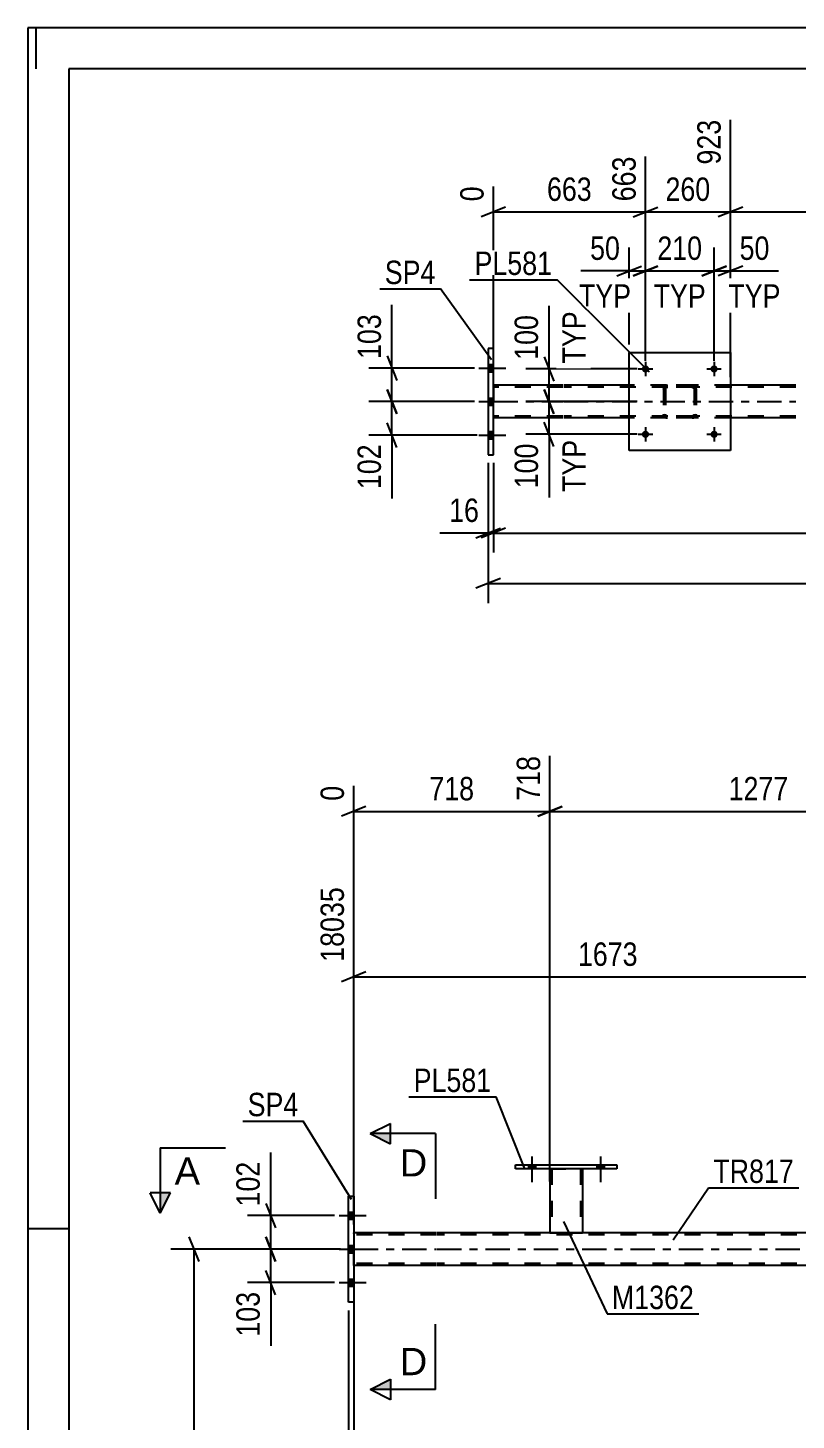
# Model space of a CAD drawing. Header units: millimetres. Extents: x 0 to 841, y 0 to 594.
# Drawn here: x 0 to 94.1, y 423.6 to 594 of the extents above; entities that cross this region are included whole.
import ezdxf

# ---------------------------------------------------------------- set-up
doc = ezdxf.new("R2010")
doc.units = ezdxf.units.MM
doc.linetypes.add('DXK_LINE_DOT2', pattern=[3.9198, 1.9599, -1.9599])
doc.linetypes.add('DXK_LINE_DOT3', pattern=[5.9187, 2.979, -0.9799, 0.9799, -0.9799])
doc.styles.add('Arial', font='arial.ttf', dxfattribs={"height": 0.2})
doc.styles.add('Arial Narrow', font='ARIALN.TTF', dxfattribs={"height": 0.2})

# ---------------------------------------------------------------- blocks, each defined once
blk = doc.blocks.new('Unknown-272366151-1135')
at = {"color": 5, "linetype": 'Continuous'}
for p, q in [((841, 594), (0, 594)), ((0, 594), (0, 0)), ((1, 589), (1, 594)), ((836, 589), (5, 589)), ((5, 589), (5, 5)), ((5, 447), (0, 447))]:
    blk.add_line(p, q, dxfattribs=at)
blk = doc.blocks.new('Part-272366151-5568 - 5500')
at = {"color": 2, "linetype": 'Continuous'}
for p, q in [((65.52, 550.25), (57, 550.25)), ((73.62, 550.25), (65.62, 550.25)), ((94.02, 550.25), (86.02, 550.25)), ((65.52, 546.25), (57, 546.25)), ((73.62, 546.25), (65.62, 546.25)), ((94.02, 546.25), (86.02, 546.25))]:
    blk.add_line(p, q, dxfattribs=at)
at = {"color": 7, "linetype": 'DXK_LINE_DOT2'}
for p, q in [((57, 550.25), (57, 550.25)), ((57, 550.25), (57, 546.25)), ((57, 546.25), (57, 550.25)), ((65.52, 550.01), (57, 550.01)), ((94.02, 550.01), (65.62, 550.01)), ((86.02, 550.25), (73.62, 550.25)), ((65.52, 546.49), (57, 546.49)), ((57, 546.25), (57, 546.25)), ((94.02, 546.49), (65.62, 546.49)), ((86.02, 546.25), (73.62, 546.25))]:
    blk.add_line(p, q, dxfattribs=at)
at = {"color": 7, "linetype": 'DXK_LINE_DOT3'}
for p, q in [((57, 548.25), (65.52, 548.25)), ((65.62, 548.25), (94.02, 548.25))]:
    blk.add_line(p, q, dxfattribs=at)
blk = doc.blocks.new('Part-272366151-5515 - 5500')
at = {"color": 2, "linetype": 'Continuous'}
for p, q in [((57, 554.75), (56.36, 554.75)), ((56.36, 554.75), (56.36, 541.75)), ((57, 541.75), (57, 554.75)), ((56.36, 541.75), (57, 541.75))]:
    blk.add_line(p, q, dxfattribs=at)
at = {"color": 7, "linetype": 'DXK_LINE_DOT2'}
for p, q in [((56.36, 554.75), (56.36, 541.75)), ((57, 541.75), (57, 554.75))]:
    blk.add_line(p, q, dxfattribs=at)
blk = doc.blocks.new('Bolt-272366151-5578 - 5500')
at = {"linetype": 'Continuous'}
for points in [[(57, 551.91), (57, 552.79), (56.36, 552.79), (56.36, 551.91)], [(57, 551.91), (57, 552.79), (56.36, 552.79), (56.36, 551.91)], [(57, 551.91), (57, 552.79), (56.36, 552.79), (56.36, 551.91)], [(57, 547.81), (57, 548.69), (56.36, 548.69), (56.36, 547.81)], [(57, 547.81), (57, 548.69), (56.36, 548.69), (56.36, 547.81)], [(57, 543.71), (57, 544.59), (56.36, 544.59), (56.36, 543.71)], [(57, 543.71), (57, 544.59), (56.36, 544.59), (56.36, 543.71)], [(57, 543.71), (57, 544.59), (56.36, 544.59), (56.36, 543.71)]]:
    blk.add_hatch(color=1, dxfattribs=at).paths.add_polyline_path(points)
at = {"color": 1, "linetype": 'Continuous'}
for p, q in [((55.2, 552.35), (58.52, 552.35)), ((55.2, 552.35), (58.52, 552.35)), ((55.2, 552.35), (58.52, 552.35)), ((56.36, 552.79), (57, 552.79)), ((56.36, 552.79), (57, 552.79)), ((56.36, 552.79), (57, 552.79)), ((56.36, 551.91), (57, 551.91)), ((56.36, 551.91), (57, 551.91)), ((56.36, 551.91), (57, 551.91)), ((55.2, 548.25), (58.52, 548.25)), ((55.2, 548.25), (58.52, 548.25)), ((56.36, 548.69), (57, 548.69)), ((56.36, 548.69), (57, 548.69)), ((56.36, 547.81), (57, 547.81)), ((56.36, 547.81), (57, 547.81)), ((55.2, 544.15), (58.52, 544.15)), ((55.2, 544.15), (58.52, 544.15)), ((55.2, 544.15), (58.52, 544.15)), ((56.36, 544.59), (57, 544.59)), ((56.36, 544.59), (57, 544.59)), ((56.36, 544.59), (57, 544.59)), ((56.36, 543.71), (57, 543.71)), ((56.36, 543.71), (57, 543.71)), ((56.36, 543.71), (57, 543.71))]:
    blk.add_line(p, q, dxfattribs=at)
blk = doc.blocks.new('Part-272366151-7627 - 5500')
at = {"color": 7, "linetype": 'DXK_LINE_DOT2'}
for p, q in [((77.82, 549.77), (77.85, 549.95)), ((77.85, 549.95), (77.82, 549.77)), ((77.82, 549.77), (77.82, 546.73)), ((78.06, 549.77), (78.07, 549.86)), ((78.06, 549.77), (78.06, 546.73)), ((78.07, 549.86), (78.13, 549.94)), ((78.11, 550.21), (78.3, 550.25)), ((78.3, 550.25), (78.11, 550.21)), ((78.13, 549.94), (78.2, 549.99)), ((78.2, 549.99), (78.3, 550.01)), ((81.34, 550.25), (78.3, 550.25)), ((81.34, 550.01), (78.3, 550.01)), ((81.34, 550.25), (81.52, 550.21)), ((81.52, 550.21), (81.34, 550.25)), ((81.34, 550.01), (81.43, 549.99)), ((81.43, 549.99), (81.51, 549.94)), ((81.51, 549.94), (81.56, 549.86)), ((81.56, 549.86), (81.58, 549.77)), ((81.58, 549.77), (81.58, 546.73)), ((81.78, 549.95), (81.82, 549.77)), ((81.82, 549.77), (81.78, 549.95)), ((81.82, 549.77), (81.82, 546.73)), ((77.85, 546.54), (77.82, 546.73)), ((77.82, 546.73), (77.85, 546.54)), ((78.07, 546.64), (78.06, 546.73)), ((78.13, 546.56), (78.07, 546.64)), ((78.3, 546.25), (78.11, 546.28)), ((78.11, 546.28), (78.3, 546.25)), ((78.2, 546.51), (78.13, 546.56)), ((78.3, 546.49), (78.2, 546.51)), ((81.34, 546.49), (78.3, 546.49)), ((81.34, 546.25), (78.3, 546.25)), ((81.43, 546.51), (81.34, 546.49)), ((81.52, 546.28), (81.34, 546.25)), ((81.34, 546.25), (81.52, 546.28)), ((81.51, 546.56), (81.43, 546.51)), ((81.56, 546.64), (81.51, 546.56)), ((81.58, 546.73), (81.56, 546.64)), ((81.82, 546.73), (81.78, 546.54)), ((81.78, 546.54), (81.82, 546.73))]:
    blk.add_line(p, q, dxfattribs=at)
at = {"color": 7, "linetype": 'DXK_LINE_DOT3'}
blk.add_line((79.82, 548.25), (79.82, 548.25), dxfattribs=at)
at = {"color": 7, "linetype": 'DXK_LINE_DOT2'}
for centre, start, end in [((78.3, 549.77), 112.5, 157.5), ((78.3, 549.77), 112.5, 157.5), ((81.34, 549.77), 22.5, 67.5), ((81.34, 549.77), 22.5, 67.5), ((78.3, 546.73), 202.5, 247.5), ((78.3, 546.73), 202.5, 247.5), ((81.34, 546.73), 292.5, 337.5), ((81.34, 546.73), 292.5, 337.5)]:
    blk.add_arc(centre, 0.48, start, end, dxfattribs=at)
blk = doc.blocks.new('Part-272366151-7628 - 5500')
at = {"color": 2, "linetype": 'Continuous'}
for p, q in [((73.62, 542.25), (73.62, 554.25)), ((73.62, 554.25), (86.02, 554.25)), ((86.02, 554.25), (86.02, 542.25)), ((86.02, 542.25), (73.62, 542.25))]:
    blk.add_line(p, q, dxfattribs=at)
blk = doc.blocks.new('Bolt-272366151-7657 - 5500')
at = {"linetype": 'Continuous'}
for points in [[(76.06, 544.25, -1), (75.18, 544.25, -1)], [(84.46, 544.25, -1), (83.58, 544.25, -1)]]:
    blk.add_hatch(color=1, dxfattribs=at).paths.add_polyline_path(points)
at = {"color": 1, "linetype": 'Continuous'}
for p, q in [((74.74, 544.25), (76.5, 544.25)), ((75.62, 545.13), (75.62, 543.37)), ((83.14, 544.25), (84.9, 544.25)), ((84.02, 545.13), (84.02, 543.37))]:
    blk.add_line(p, q, dxfattribs=at)
blk = doc.blocks.new('Bolt-272366151-7658 - 5500')
at = {"linetype": 'Continuous'}
for points in [[(76.06, 552.25, -1), (75.18, 552.25, -1)], [(84.46, 552.25, -1), (83.58, 552.25, -1)]]:
    blk.add_hatch(color=1, dxfattribs=at).paths.add_polyline_path(points)
at = {"color": 1, "linetype": 'Continuous'}
for p, q in [((74.74, 552.25), (76.5, 552.25)), ((75.62, 553.13), (75.62, 551.37)), ((83.14, 552.25), (84.9, 552.25)), ((84.02, 553.13), (84.02, 551.37))]:
    blk.add_line(p, q, dxfattribs=at)
blk = doc.blocks.new('Part-272366151-4105 - 4038')
at = {"color": 2, "linetype": 'Continuous'}
for p, q in [((39.26, 451.02), (39.9, 451.02)), ((39.26, 438.02), (39.26, 451.02)), ((39.9, 451.02), (39.9, 438.02)), ((39.9, 438.02), (39.26, 438.02))]:
    blk.add_line(p, q, dxfattribs=at)
blk = doc.blocks.new('Bolt-272366151-4201 - 4038')
at = {"linetype": 'Continuous'}
for points in [[(39.9, 448.18), (39.9, 449.06), (39.26, 449.06), (39.26, 448.18)], [(39.9, 448.18), (39.9, 449.06), (39.26, 449.06), (39.26, 448.18)], [(39.9, 448.18), (39.9, 449.06), (39.26, 449.06), (39.26, 448.18)], [(39.9, 444.08), (39.9, 444.96), (39.26, 444.96), (39.26, 444.08)], [(39.9, 444.08), (39.9, 444.96), (39.26, 444.96), (39.26, 444.08)], [(39.9, 439.98), (39.9, 440.86), (39.26, 440.86), (39.26, 439.98)], [(39.9, 439.98), (39.9, 440.86), (39.26, 440.86), (39.26, 439.98)], [(39.9, 439.98), (39.9, 440.86), (39.26, 440.86), (39.26, 439.98)]]:
    blk.add_hatch(color=1, dxfattribs=at).paths.add_polyline_path(points)
at = {"color": 1, "linetype": 'Continuous'}
for p, q in [((38.1, 448.62), (41.42, 448.62)), ((38.1, 448.62), (41.42, 448.62)), ((38.1, 448.62), (41.42, 448.62)), ((39.26, 449.06), (39.9, 449.06)), ((39.26, 449.06), (39.9, 449.06)), ((39.26, 449.06), (39.9, 449.06)), ((39.26, 448.18), (39.9, 448.18)), ((39.26, 448.18), (39.9, 448.18)), ((39.26, 448.18), (39.9, 448.18)), ((39.26, 444.96), (39.9, 444.96)), ((39.26, 444.96), (39.9, 444.96)), ((38.1, 444.52), (41.42, 444.52)), ((38.1, 444.52), (41.42, 444.52)), ((39.26, 444.08), (39.9, 444.08)), ((39.26, 444.08), (39.9, 444.08)), ((38.1, 440.42), (41.42, 440.42)), ((38.1, 440.42), (41.42, 440.42)), ((38.1, 440.42), (41.42, 440.42)), ((39.26, 440.86), (39.9, 440.86)), ((39.26, 440.86), (39.9, 440.86)), ((39.26, 440.86), (39.9, 440.86)), ((39.26, 439.98), (39.9, 439.98)), ((39.26, 439.98), (39.9, 439.98)), ((39.26, 439.98), (39.9, 439.98))]:
    blk.add_line(p, q, dxfattribs=at)
blk = doc.blocks.new('Part-272366151-4265 - 4038')
at = {"color": 2, "linetype": 'Continuous'}
for p, q in [((50.02, 446.52), (39.9, 446.52)), ((756.58, 446.52), (50.12, 446.52)), ((50.02, 442.52), (39.9, 442.52)), ((102.12, 442.52), (50.12, 442.52))]:
    blk.add_line(p, q, dxfattribs=at)
at = {"color": 7, "linetype": 'DXK_LINE_DOT2'}
for p, q in [((39.9, 442.52), (39.9, 446.52)), ((50.02, 446.28), (39.9, 446.28)), ((756.58, 446.28), (50.12, 446.28)), ((50.02, 442.76), (39.9, 442.76)), ((756.58, 442.76), (50.12, 442.76))]:
    blk.add_line(p, q, dxfattribs=at)
at = {"color": 7, "linetype": 'DXK_LINE_DOT3'}
for p, q in [((39.9, 444.52), (50.02, 444.52)), ((50.12, 444.52), (756.58, 444.52))]:
    blk.add_line(p, q, dxfattribs=at)
blk = doc.blocks.new('Bolt-272366151-6706 - 4038')
at = {"linetype": 'Continuous'}
for points in [[(61.28, 454.36), (62.16, 454.36), (62.16, 454.84), (61.28, 454.84)], [(69.68, 454.36), (70.56, 454.36), (70.56, 454.84), (69.68, 454.84)]]:
    blk.add_hatch(color=1, dxfattribs=at).paths.add_polyline_path(points)
at = {"color": 1, "linetype": 'Continuous'}
for p, q in [((61.72, 455.84), (61.72, 452.72)), ((70.12, 455.84), (70.12, 452.72)), ((61.28, 454.84), (61.28, 454.36)), ((62.16, 454.84), (62.16, 454.36)), ((69.68, 454.84), (69.68, 454.36)), ((70.56, 454.84), (70.56, 454.36))]:
    blk.add_line(p, q, dxfattribs=at)
blk = doc.blocks.new('Part-272366151-6675 - 4038')
at = {"color": 2, "linetype": 'Continuous'}
for p, q in [((63.92, 454.36), (63.92, 446.52)), ((67.92, 454.36), (67.92, 446.52)), ((63.92, 446.52), (67.92, 446.52))]:
    blk.add_line(p, q, dxfattribs=at)
at = {"color": 7, "linetype": 'DXK_LINE_DOT2'}
for p, q in [((63.92, 454.36), (67.92, 454.36)), ((63.92, 454.36), (63.92, 454.36)), ((63.92, 454.36), (63.92, 454.36)), ((64.16, 454.36), (64.16, 446.52)), ((67.68, 454.36), (67.68, 446.52)), ((67.92, 454.36), (67.92, 454.36)), ((67.92, 454.36), (67.92, 454.36)), ((67.66, 446.52), (67.62, 446.52)), ((67.62, 446.52), (67.66, 446.52)), ((67.68, 446.52), (67.66, 446.52)), ((67.66, 446.52), (67.68, 446.52))]:
    blk.add_line(p, q, dxfattribs=at)
blk = doc.blocks.new('Part-272366151-6676 - 4038')
at = {"color": 2, "linetype": 'Continuous'}
for p, q in [((59.72, 454.36), (59.72, 454.84)), ((59.72, 454.84), (72.12, 454.84)), ((72.12, 454.36), (59.72, 454.36)), ((72.12, 454.84), (72.12, 454.36))]:
    blk.add_line(p, q, dxfattribs=at)
blk = doc.blocks.new('Bolt-272366151-6705 - 4038')
at = {"linetype": 'Continuous'}
for points in [[(61.28, 454.36), (62.16, 454.36), (62.16, 454.84), (61.28, 454.84)], [(69.68, 454.36), (70.56, 454.36), (70.56, 454.84), (69.68, 454.84)]]:
    blk.add_hatch(color=1, dxfattribs=at).paths.add_polyline_path(points)
at = {"color": 1, "linetype": 'Continuous'}
for p, q in [((61.72, 455.84), (61.72, 452.72)), ((70.12, 455.84), (70.12, 452.72)), ((61.28, 454.84), (61.28, 454.36)), ((62.16, 454.84), (62.16, 454.36)), ((69.68, 454.84), (69.68, 454.36)), ((70.56, 454.84), (70.56, 454.36))]:
    blk.add_line(p, q, dxfattribs=at)
blk = doc.blocks.new('StraightDimension-272366151-19110 - 5500')
at = {"color": 7, "linetype": 'Continuous'}
for p, q in [((86.02, 551.25), (86.02, 582.75)), ((75.62, 553.25), (75.62, 578.25)), ((74.12, 570.87), (77.12, 572.07)), ((75.62, 571.47), (86.02, 571.47)), ((87.52, 572.07), (84.52, 570.87))]:
    blk.add_line(p, q, dxfattribs=at)
at = {"color": 0}
blk.add_wipeout([(84.16, 572.22), (84.16, 576.42), (77.47, 576.42), (77.47, 572.22)], dxfattribs=at)
at = {"color": 3, "style": 'Arial Narrow'}
blk.add_text('260', height=2.863, dxfattribs=at).set_placement((78.07, 572.82))
at = {"color": 0, "linetype": 'Continuous'}
blk.add_wipeout([(85.42, 583.35), (81.22, 583.35), (81.22, 576.67), (85.42, 576.67)], dxfattribs=at)
at = {"color": 3, "linetype": 'Continuous', "style": 'Arial Narrow'}
blk.add_text('923', height=2.863, rotation=90.0002, dxfattribs=at).set_placement((84.82, 577.27))
blk = doc.blocks.new('StraightDimension-272366151-19830 - 5500')
at = {"color": 7, "linetype": 'Continuous'}
for p, q in [((43.98, 553.85), (45.18, 550.85)), ((54.67, 552.35), (41.73, 552.35)), ((44.58, 548.25), (44.58, 552.35)), ((45.18, 546.75), (43.98, 549.75)), ((54.67, 548.25), (41.73, 548.25))]:
    blk.add_line(p, q, dxfattribs=at)
at = {"color": 0}
blk.add_wipeout([(43.83, 559.56), (39.63, 559.56), (39.63, 552.87), (43.83, 552.87)], dxfattribs=at)
at = {"color": 7, "linetype": 'Continuous'}
blk.add_line((44.58, 552.35), (44.58, 560.08), dxfattribs=at)
blk.add_line((44.58, 552.35), (44.58, 560.08), dxfattribs=at)
at = {"color": 3, "style": 'Arial Narrow'}
blk.add_text('103', height=2.863, rotation=90.0002, dxfattribs=at).set_placement((43.23, 553.47))
blk = doc.blocks.new('StraightDimension-272366151-19750 - 5500')
at = {"color": 7, "linetype": 'Continuous'}
for p, q in [((73.62, 555.25), (73.62, 567.1)), ((75.62, 553.25), (75.62, 567.1)), ((72.12, 563.65), (75.12, 564.85)), ((73.62, 564.25), (75.62, 564.25)), ((77.12, 564.85), (74.12, 563.65))]:
    blk.add_line(p, q, dxfattribs=at)
at = {"color": 0}
blk.add_wipeout([(73.09, 565), (73.09, 569.2), (68.24, 569.2), (68.24, 565)], dxfattribs=at)
at = {"color": 0, "linetype": 'Continuous'}
blk.add_wipeout([(74.46, 559.15), (74.46, 563.35), (66.87, 563.35), (66.87, 559.15)], dxfattribs=at)
at = {"color": 7, "linetype": 'Continuous'}
blk.add_line((73.62, 564.25), (67.71, 564.25), dxfattribs=at)
blk.add_line((73.62, 564.25), (67.71, 564.25), dxfattribs=at)
at = {"color": 3, "style": 'Arial Narrow'}
blk.add_text('50', height=2.863, dxfattribs=at).set_placement((68.84, 565.6))
at = {"color": 3, "linetype": 'Continuous', "style": 'Arial Narrow'}
blk.add_text('TYP', height=2.863, dxfattribs=at).set_placement((67.47, 559.75))
blk = doc.blocks.new('StraightDimension-272366151-5651 - 5500')
at = {"color": 7, "linetype": 'Continuous'}
for p, q in [((57, 540.75), (57, 529.77)), ((58.5, 532.77), (55.5, 531.57)), ((57, 532.17), (756.58, 532.17))]:
    blk.add_line(p, q, dxfattribs=at)
blk = doc.blocks.new('StraightDimension-272366151-5671 - 5500')
at = {"color": 7, "linetype": 'Continuous'}
for p, q in [((56.36, 540.75), (56.36, 529.77)), ((57, 540.75), (57, 529.77)), ((54.86, 531.57), (57.86, 532.77)), ((58.5, 532.77), (55.5, 531.57)), ((56.36, 532.17), (57, 532.17))]:
    blk.add_line(p, q, dxfattribs=at)
at = {"color": 0}
blk.add_wipeout([(55.83, 532.92), (55.83, 537.12), (50.98, 537.12), (50.98, 532.92)], dxfattribs=at)
at = {"color": 7, "linetype": 'Continuous'}
blk.add_line((56.36, 532.17), (50.45, 532.17), dxfattribs=at)
blk.add_line((56.36, 532.17), (50.45, 532.17), dxfattribs=at)
at = {"color": 3, "style": 'Arial Narrow'}
blk.add_text('16', height=2.863, dxfattribs=at).set_placement((51.58, 533.52))
blk = doc.blocks.new('StraightDimension-272366151-10152 - 5500')
at = {"color": 7, "linetype": 'Continuous'}
for p, q in [((56.36, 540.75), (56.36, 523.6)), ((57.86, 526.6), (54.86, 525.4)), ((56.36, 526), (757.22, 526))]:
    blk.add_line(p, q, dxfattribs=at)
blk = doc.blocks.new('StraightDimension-272366151-19109 - 5500')
at = {"color": 7, "linetype": 'Continuous'}
for p, q in [((86.02, 551.25), (86.02, 582.75)), ((112.8, 553.25), (112.8, 580.08)), ((87.52, 572.07), (84.52, 570.87)), ((86.02, 571.47), (112.8, 571.47)), ((111.3, 570.87), (114.3, 572.07))]:
    blk.add_line(p, q, dxfattribs=at)
at = {"color": 0, "linetype": 'Continuous'}
blk.add_wipeout([(112.2, 580.68), (108, 580.68), (108, 572.17), (112.2, 572.17)], dxfattribs=at)
at = {"color": 0}
blk.add_wipeout([(103.66, 572.22), (103.66, 576.42), (95.15, 576.42), (95.15, 572.22)], dxfattribs=at)
at = {"color": 3, "linetype": 'Continuous', "style": 'Arial Narrow'}
blk.add_text('1940', height=2.863, rotation=90.0002, dxfattribs=at).set_placement((111.6, 572.77))
at = {"color": 3, "style": 'Arial Narrow'}
blk.add_text('1017', height=2.863, dxfattribs=at).set_placement((95.75, 572.82))
blk = doc.blocks.new('StraightDimension-272366151-19111 - 5500')
at = {"color": 7, "linetype": 'Continuous'}
for p, q in [((75.62, 553.25), (75.62, 578.25)), ((57, 551.25), (57, 574.6)), ((58.5, 572.07), (55.5, 570.87)), ((57, 571.47), (75.62, 571.47)), ((74.12, 570.87), (77.12, 572.07))]:
    blk.add_line(p, q, dxfattribs=at)
at = {"color": 0, "linetype": 'Continuous'}
for points in [[(75.02, 578.85), (70.82, 578.85), (70.82, 572.17), (75.02, 572.17)], [(56.4, 575.2), (52.2, 575.2), (52.2, 572.17), (56.4, 572.17)]]:
    blk.add_wipeout(points, dxfattribs=at)
at = {"color": 0}
blk.add_wipeout([(69.65, 572.22), (69.65, 576.42), (62.96, 576.42), (62.96, 572.22)], dxfattribs=at)
at = {"color": 3, "linetype": 'Continuous', "style": 'Arial Narrow'}
for s, height, p in [('663', 2.863, (74.42, 572.77)), ('0', 2.86, (55.8, 572.77))]:
    blk.add_text(s, height=height, rotation=90.0002, dxfattribs=at).set_placement(p)
at = {"color": 3, "style": 'Arial Narrow'}
blk.add_text('663', height=2.863, dxfattribs=at).set_placement((63.56, 572.82))
blk = doc.blocks.new('StraightDimension-272366151-19748 - 5500')
at = {"color": 7, "linetype": 'Continuous'}
for p, q in [((84.02, 553.25), (84.02, 567.1)), ((86.02, 555.25), (86.02, 567.1)), ((82.52, 563.65), (85.52, 564.85)), ((84.02, 564.25), (86.02, 564.25)), ((87.52, 564.85), (84.52, 563.65))]:
    blk.add_line(p, q, dxfattribs=at)
at = {"color": 0}
blk.add_wipeout([(91.4, 565), (91.4, 569.2), (86.54, 569.2), (86.54, 565)], dxfattribs=at)
at = {"color": 0, "linetype": 'Continuous'}
blk.add_wipeout([(92.76, 559.15), (92.76, 563.35), (85.17, 563.35), (85.17, 559.15)], dxfattribs=at)
at = {"color": 7, "linetype": 'Continuous'}
blk.add_line((86.02, 564.25), (91.92, 564.25), dxfattribs=at)
blk.add_line((86.02, 564.25), (91.92, 564.25), dxfattribs=at)
at = {"color": 3, "style": 'Arial Narrow'}
blk.add_text('50', height=2.863, dxfattribs=at).set_placement((87.14, 565.6))
at = {"color": 3, "linetype": 'Continuous', "style": 'Arial Narrow'}
blk.add_text('TYP', height=2.863, dxfattribs=at).set_placement((85.77, 559.75))
blk = doc.blocks.new('StraightDimension-272366151-19749 - 5500')
at = {"color": 7, "linetype": 'Continuous'}
for p, q in [((75.62, 553.25), (75.62, 567.1)), ((84.02, 553.25), (84.02, 567.1)), ((74.12, 563.65), (77.12, 564.85)), ((75.62, 564.25), (84.02, 564.25)), ((85.52, 564.85), (82.52, 563.65))]:
    blk.add_line(p, q, dxfattribs=at)
at = {"color": 0}
blk.add_wipeout([(83.16, 565), (83.16, 569.2), (76.47, 569.2), (76.47, 565)], dxfattribs=at)
at = {"color": 0, "linetype": 'Continuous'}
blk.add_wipeout([(83.61, 559.15), (83.61, 563.35), (76.02, 563.35), (76.02, 559.15)], dxfattribs=at)
at = {"color": 3, "style": 'Arial Narrow'}
blk.add_text('210', height=2.863, dxfattribs=at).set_placement((77.07, 565.6))
at = {"color": 3, "linetype": 'Continuous', "style": 'Arial Narrow'}
blk.add_text('TYP', height=2.863, dxfattribs=at).set_placement((76.62, 559.75))
blk = doc.blocks.new('StraightDimension-272366151-19791 - 5500')
at = {"color": 7, "linetype": 'Continuous'}
for p, q in [((74.62, 552.25), (60.96, 552.25)), ((63.21, 553.75), (64.41, 550.75)), ((63.81, 548.25), (63.81, 552.25)), ((64.41, 546.75), (63.21, 549.75)), ((74.62, 548.25), (60.96, 548.25))]:
    blk.add_line(p, q, dxfattribs=at)
at = {"color": 0}
blk.add_wipeout([(63.06, 559.46), (58.86, 559.46), (58.86, 552.77), (63.06, 552.77)], dxfattribs=at)
at = {"color": 0, "linetype": 'Continuous'}
blk.add_wipeout([(68.91, 559.91), (64.71, 559.91), (64.71, 552.32), (68.91, 552.32)], dxfattribs=at)
at = {"color": 7, "linetype": 'Continuous'}
blk.add_line((63.81, 552.25), (63.81, 559.98), dxfattribs=at)
blk.add_line((63.81, 552.25), (63.81, 559.98), dxfattribs=at)
at = {"color": 3, "linetype": 'Continuous', "style": 'Arial Narrow'}
blk.add_text('TYP', height=2.863, rotation=90.0002, dxfattribs=at).set_placement((68.31, 552.92))
at = {"color": 3, "style": 'Arial Narrow'}
blk.add_text('100', height=2.863, rotation=90.0002, dxfattribs=at).set_placement((62.46, 553.37))
blk = doc.blocks.new('StraightDimension-272366151-19792 - 5500')
at = {"color": 7, "linetype": 'Continuous'}
for p, q in [((63.21, 549.75), (64.41, 546.75)), ((74.62, 548.25), (60.96, 548.25)), ((63.81, 544.25), (63.81, 548.25)), ((64.41, 542.75), (63.21, 545.75)), ((74.62, 544.25), (60.96, 544.25))]:
    blk.add_line(p, q, dxfattribs=at)
at = {"color": 0}
blk.add_wipeout([(63.06, 543.72), (58.86, 543.72), (58.86, 537.04), (63.06, 537.04)], dxfattribs=at)
at = {"color": 0, "linetype": 'Continuous'}
blk.add_wipeout([(68.91, 544.18), (64.71, 544.18), (64.71, 536.59), (68.91, 536.59)], dxfattribs=at)
at = {"color": 7, "linetype": 'Continuous'}
blk.add_line((63.81, 544.25), (63.81, 536.51), dxfattribs=at)
blk.add_line((63.81, 544.25), (63.81, 536.51), dxfattribs=at)
at = {"color": 3, "style": 'Arial Narrow'}
blk.add_text('100', height=2.863, rotation=90.0002, dxfattribs=at).set_placement((62.46, 537.64))
at = {"color": 3, "linetype": 'Continuous', "style": 'Arial Narrow'}
blk.add_text('TYP', height=2.863, rotation=90.0002, dxfattribs=at).set_placement((68.31, 537.19))
blk = doc.blocks.new('StraightDimension-272366151-19831 - 5500')
at = {"color": 7, "linetype": 'Continuous'}
for p, q in [((43.98, 549.75), (45.18, 546.75)), ((54.67, 548.25), (41.73, 548.25)), ((44.58, 544.15), (44.58, 548.25)), ((45.18, 542.65), (43.98, 545.65)), ((55, 544.15), (41.73, 544.15))]:
    blk.add_line(p, q, dxfattribs=at)
at = {"color": 0}
blk.add_wipeout([(43.83, 543.62), (39.63, 543.62), (39.63, 536.94), (43.83, 536.94)], dxfattribs=at)
at = {"color": 7, "linetype": 'Continuous'}
blk.add_line((44.58, 544.15), (44.58, 536.41), dxfattribs=at)
blk.add_line((44.58, 544.15), (44.58, 536.41), dxfattribs=at)
at = {"color": 3, "style": 'Arial Narrow'}
blk.add_text('102', height=2.863, rotation=90.0002, dxfattribs=at).set_placement((43.23, 537.54))
blk = doc.blocks.new('StraightDimension-272366151-4307 - 4038')
at = {"color": 7, "linetype": 'Continuous'}
for p, q in [((39.9, 447.52), (39.9, 489.38)), ((102.12, 443.52), (102.12, 489.38)), ((41.4, 478.44), (38.4, 477.24)), ((39.9, 477.84), (102.12, 477.84)), ((100.62, 477.24), (103.62, 478.44))]:
    blk.add_line(p, q, dxfattribs=at)
at = {"color": 0, "linetype": 'Continuous'}
for points in [[(39.3, 489.43), (35.1, 489.43), (35.1, 479.09), (39.3, 479.09)], [(101.52, 489.43), (97.32, 489.43), (97.32, 479.09), (101.52, 479.09)]]:
    blk.add_wipeout(points, dxfattribs=at)
at = {"color": 0}
blk.add_wipeout([(75.26, 478.59), (75.26, 482.79), (66.75, 482.79), (66.75, 478.59)], dxfattribs=at)
at = {"color": 3, "linetype": 'Continuous', "style": 'Arial Narrow'}
for s, p in [('18035', (38.7, 479.69)), ('16362', (100.92, 479.69))]:
    blk.add_text(s, height=2.863, rotation=90.0002, dxfattribs=at).set_placement(p)
at = {"color": 3, "style": 'Arial Narrow'}
blk.add_text('1673', height=2.863, dxfattribs=at).set_placement((67.35, 479.19))
blk = doc.blocks.new('StraightDimension-272366151-5134 - 4038')
at = {"color": 7, "linetype": 'Continuous'}
for p, q in [((99.46, 441.02), (98.26, 444.02)), ((100.19, 442.52), (96.01, 442.52)), ((98.86, 321.3), (98.86, 442.52)), ((98.26, 322.8), (99.46, 319.8)), ((131.96, 321.3), (96.01, 321.3))]:
    blk.add_line(p, q, dxfattribs=at)
at = {"color": 0}
blk.add_wipeout([(98.11, 386.16), (93.91, 386.16), (93.91, 377.65), (98.11, 377.65)], dxfattribs=at)
at = {"color": 3, "style": 'Arial Narrow'}
blk.add_text('3031', height=2.863, rotation=90.0002, dxfattribs=at).set_placement((97.51, 378.25))
blk = doc.blocks.new('StraightDimension-272366151-20287 - 4038')
at = {"color": 7, "linetype": 'Continuous'}
for p, q in [((29.14, 446.02), (30.34, 443.02)), ((37.56, 444.52), (26.89, 444.52)), ((29.74, 440.42), (29.74, 444.52)), ((30.34, 438.92), (29.14, 441.92)), ((37.56, 440.42), (26.89, 440.42))]:
    blk.add_line(p, q, dxfattribs=at)
at = {"color": 0}
blk.add_wipeout([(28.99, 439.89), (24.79, 439.89), (24.79, 433.21), (28.99, 433.21)], dxfattribs=at)
at = {"color": 7, "linetype": 'Continuous'}
blk.add_line((29.74, 440.42), (29.74, 432.68), dxfattribs=at)
blk.add_line((29.74, 440.42), (29.74, 432.68), dxfattribs=at)
at = {"color": 3, "style": 'Arial Narrow'}
blk.add_text('103', height=2.863, rotation=90.0002, dxfattribs=at).set_placement((28.39, 433.81))
blk = doc.blocks.new('StraightDimension-272366151-21906 - 4038')
at = {"color": 7, "linetype": 'Continuous'}
for p, q in [((115, 453.32), (115, 506.71)), ((63.92, 452.78), (63.92, 504.88)), ((65.42, 498.7), (62.42, 497.5)), ((63.92, 498.1), (115, 498.1)), ((113.5, 497.5), (116.5, 498.7))]:
    blk.add_line(p, q, dxfattribs=at)
at = {"color": 0, "linetype": 'Continuous'}
blk.add_wipeout([(114.4, 507.31), (110.2, 507.31), (110.2, 498.8), (114.4, 498.8)], dxfattribs=at)
at = {"color": 0}
blk.add_wipeout([(93.71, 498.85), (93.71, 503.05), (85.2, 503.05), (85.2, 498.85)], dxfattribs=at)
at = {"color": 3, "linetype": 'Continuous', "style": 'Arial Narrow'}
blk.add_text('1995', height=2.863, rotation=90.0002, dxfattribs=at).set_placement((113.8, 499.4))
at = {"color": 3, "style": 'Arial Narrow'}
blk.add_text('1277', height=2.863, dxfattribs=at).set_placement((85.8, 499.45))
blk = doc.blocks.new('StraightDimension-272366151-21907 - 4038')
at = {"color": 7, "linetype": 'Continuous'}
for p, q in [((63.92, 452.78), (63.92, 504.88)), ((39.9, 447.52), (39.9, 501.23)), ((41.4, 498.7), (38.4, 497.5)), ((39.9, 498.1), (63.92, 498.1)), ((62.42, 497.5), (65.42, 498.7))]:
    blk.add_line(p, q, dxfattribs=at)
at = {"color": 0, "linetype": 'Continuous'}
for points in [[(63.32, 505.48), (59.12, 505.48), (59.12, 498.8), (63.32, 498.8)], [(39.3, 501.83), (35.1, 501.83), (35.1, 498.8), (39.3, 498.8)]]:
    blk.add_wipeout(points, dxfattribs=at)
at = {"color": 0}
blk.add_wipeout([(55.25, 498.85), (55.25, 503.05), (48.56, 503.05), (48.56, 498.85)], dxfattribs=at)
at = {"color": 3, "linetype": 'Continuous', "style": 'Arial Narrow'}
for s, height, p in [('718', 2.863, (62.72, 499.4)), ('0', 2.86, (38.7, 499.4))]:
    blk.add_text(s, height=height, rotation=90.0002, dxfattribs=at).set_placement(p)
at = {"color": 3, "style": 'Arial Narrow'}
blk.add_text('718', height=2.863, dxfattribs=at).set_placement((49.16, 499.45))
blk = doc.blocks.new('StraightDimension-272366151-20645 - 4038')
at = {"color": 7, "linetype": 'Continuous'}
blk.add_line((39.26, 437.02), (39.26, 272.46), dxfattribs=at)
blk = doc.blocks.new('StraightDimension-272366151-5375 - 4038')
at = {"color": 7, "linetype": 'Continuous'}
for p, q in [((20.96, 443.02), (19.76, 446.02)), ((38.26, 444.52), (17.51, 444.52)), ((20.36, 318.66), (20.36, 444.52)), ((19.76, 320.16), (20.96, 317.16)), ((91.03, 318.66), (17.51, 318.66))]:
    blk.add_line(p, q, dxfattribs=at)
at = {"color": 0}
blk.add_wipeout([(19.61, 385.84), (15.41, 385.84), (15.41, 377.33), (19.61, 377.33)], dxfattribs=at)
at = {"color": 3, "style": 'Arial Narrow'}
blk.add_text('3147', height=2.863, rotation=90.0002, dxfattribs=at).set_placement((19.01, 377.93))
blk = doc.blocks.new('StraightDimension-272366151-5116 - 4038')
at = {"color": 7, "linetype": 'Continuous'}
for p, q in [((39.9, 441.52), (39.9, 386.33)), ((92.44, 322.3), (92.44, 391.58)), ((41.4, 389.33), (38.4, 388.13)), ((39.9, 388.73), (92.44, 388.73)), ((90.94, 388.13), (93.94, 389.33))]:
    blk.add_line(p, q, dxfattribs=at)
at = {"color": 0}
blk.add_wipeout([(70.43, 389.48), (70.43, 393.68), (61.91, 393.68), (61.91, 389.48)], dxfattribs=at)
at = {"color": 3, "style": 'Arial Narrow'}
blk.add_text('1431', height=2.863, dxfattribs=at).set_placement((62.51, 390.08))
blk = doc.blocks.new('StraightDimension-272366151-20286 - 4038')
at = {"color": 7, "linetype": 'Continuous'}
for p, q in [((29.14, 450.12), (30.34, 447.12)), ((37.56, 448.62), (26.89, 448.62)), ((29.74, 444.52), (29.74, 448.62)), ((30.34, 443.02), (29.14, 446.02)), ((37.56, 444.52), (26.89, 444.52))]:
    blk.add_line(p, q, dxfattribs=at)
at = {"color": 0}
blk.add_wipeout([(28.99, 455.83), (24.79, 455.83), (24.79, 449.14), (28.99, 449.14)], dxfattribs=at)
at = {"color": 7, "linetype": 'Continuous'}
blk.add_line((29.74, 448.62), (29.74, 456.35), dxfattribs=at)
blk.add_line((29.74, 448.62), (29.74, 456.35), dxfattribs=at)
at = {"color": 3, "style": 'Arial Narrow'}
blk.add_text('102', height=2.863, rotation=90.0002, dxfattribs=at).set_placement((28.39, 449.74))
blk = doc.blocks.new('Mark-272366151-5511 - 5500')
at = {"color": 0}
blk.add_wipeout([(49.91, 562.64), (49.91, 565.64), (43.7, 565.64), (43.7, 562.64)], dxfattribs=at)
blk.add_wipeout([(49.91, 562.64), (49.91, 565.64), (43.7, 565.64), (43.7, 562.64)], dxfattribs=at)
at = {"color": 30, "linetype": 'Continuous'}
for p in [(43.1, 562.04), (56.75, 553.36)]:
    blk.add_line(p, (50.51, 562.04), dxfattribs=at)
at = {"color": 3, "style": 'Arial Narrow'}
blk.add_text('SP4', height=2.863, dxfattribs=at).set_placement((43.7, 562.64))
blk = doc.blocks.new('Mark-272366151-19861 - 5500')
at = {"color": 0}
blk.add_wipeout([(64.19, 563.75), (64.19, 566.75), (54.69, 566.75), (54.69, 563.75)], dxfattribs=at)
blk.add_wipeout([(64.19, 563.75), (64.19, 566.75), (54.69, 566.75), (54.69, 563.75)], dxfattribs=at)
at = {"color": 30, "linetype": 'Continuous'}
for p in [(54.09, 563.15), (76.11, 551.84)]:
    blk.add_line(p, (64.79, 563.15), dxfattribs=at)
at = {"color": 3, "style": 'Arial Narrow'}
blk.add_text('PL581', height=2.863, dxfattribs=at).set_placement((54.69, 563.75))
blk = doc.blocks.new('Mark-272366151-4101 - 4038')
at = {"color": 0}
blk.add_wipeout([(33.12, 460.79), (33.12, 463.79), (26.91, 463.79), (26.91, 460.79)], dxfattribs=at)
blk.add_wipeout([(33.12, 460.79), (33.12, 463.79), (26.91, 463.79), (26.91, 460.79)], dxfattribs=at)
at = {"color": 30, "linetype": 'Continuous'}
for p in [(26.31, 460.19), (39.62, 450.58)]:
    blk.add_line(p, (33.72, 460.19), dxfattribs=at)
at = {"color": 3, "style": 'Arial Narrow'}
blk.add_text('SP4', height=2.863, dxfattribs=at).set_placement((26.91, 460.79))
blk = doc.blocks.new('Mark-272366151-4261 - 4038')
at = {"color": 0}
blk.add_wipeout([(93.79, 452.62), (93.79, 455.62), (83.93, 455.62), (83.93, 452.62)], dxfattribs=at)
blk.add_wipeout([(93.79, 452.62), (93.79, 455.62), (83.93, 455.62), (83.93, 452.62)], dxfattribs=at)
at = {"color": 30, "linetype": 'Continuous'}
for p, q in [((79.02, 445.65), (83.33, 452.02)), ((83.33, 452.02), (94.39, 452.02))]:
    blk.add_line(p, q, dxfattribs=at)
at = {"color": 3, "style": 'Arial Narrow'}
blk.add_text('TR817', height=2.863, dxfattribs=at).set_placement((83.93, 452.62))
blk = doc.blocks.new('SectionMark-272366151-5431 - 4038')
at = {"linetype": 'Continuous'}
for points in [[(44.4, 458.66), (44.4, 457.41), (41.9, 458.66)], [(44.4, 428.59), (44.4, 427.34), (41.9, 427.34)]]:
    blk.add_hatch(color=6, dxfattribs=at).paths.add_polyline_path(points)
at = {"color": 6, "linetype": 'Continuous'}
for p, q in [((41.9, 458.66), (44.4, 459.91)), ((49.9, 458.66), (41.9, 458.66)), ((41.9, 458.66), (44.4, 457.41)), ((44.4, 457.41), (44.4, 459.91)), ((49.9, 458.66), (49.9, 450.66)), ((49.9, 427.34), (49.9, 435.34)), ((41.9, 427.34), (44.4, 428.59)), ((44.4, 428.59), (44.4, 426.09)), ((49.9, 427.34), (41.9, 427.34)), ((44.4, 426.09), (41.9, 427.34))]:
    blk.add_line(p, q, dxfattribs=at)
at = {"color": 0, "linetype": 'Continuous'}
for points in [[(48.9, 453.41), (48.9, 456.91), (45.53, 456.91), (45.53, 453.41)], [(48.9, 429.09), (48.9, 432.59), (45.53, 432.59), (45.53, 429.09)]]:
    blk.add_wipeout(points, dxfattribs=at)
at = {"color": 3, "linetype": 'Continuous', "style": 'Arial'}
for p in [(45.53, 453.41), (45.53, 429.09)]:
    blk.add_text('D', height=3.34, dxfattribs=at).set_placement(p)
blk = doc.blocks.new('SectionMark-272366151-5437 - 4038')
at = {"linetype": 'Continuous'}
blk.add_hatch(color=6, dxfattribs=at).paths.add_polyline_path([(16.22, 451.42), (17.47, 451.42), (16.22, 448.92)])
at = {"color": 6, "linetype": 'Continuous'}
for p, q in [((16.22, 456.92), (24.22, 456.92)), ((16.22, 456.92), (16.22, 448.92)), ((16.22, 448.92), (14.97, 451.42)), ((17.47, 451.42), (14.97, 451.42)), ((16.22, 448.92), (17.47, 451.42))]:
    blk.add_line(p, q, dxfattribs=at)
at = {"color": 0, "linetype": 'Continuous'}
blk.add_wipeout([(21.08, 452.42), (21.08, 455.92), (17.97, 455.92), (17.97, 452.42)], dxfattribs=at)
at = {"color": 3, "linetype": 'Continuous', "style": 'Arial'}
blk.add_text('A', height=3.34, dxfattribs=at).set_placement((17.97, 452.42))
blk = doc.blocks.new('Mark-272366151-20331 - 4038')
at = {"color": 0}
blk.add_wipeout([(81.56, 437.18), (81.56, 440.18), (71.51, 440.18), (71.51, 437.18)], dxfattribs=at)
blk.add_wipeout([(81.56, 437.18), (81.56, 440.18), (71.51, 440.18), (71.51, 437.18)], dxfattribs=at)
at = {"color": 30, "linetype": 'Continuous'}
for p, q in [((65.58, 447.91), (70.91, 436.58)), ((70.91, 436.58), (82.16, 436.58))]:
    blk.add_line(p, q, dxfattribs=at)
at = {"color": 3, "style": 'Arial Narrow'}
blk.add_text('M1362', height=2.863, dxfattribs=at).set_placement((71.51, 437.18))
blk = doc.blocks.new('Mark-272366151-20334 - 4038')
at = {"color": 0}
blk.add_wipeout([(56.75, 463.75), (56.75, 466.75), (47.24, 466.75), (47.24, 463.75)], dxfattribs=at)
blk.add_wipeout([(56.75, 463.75), (56.75, 466.75), (47.24, 466.75), (47.24, 463.75)], dxfattribs=at)
at = {"color": 30, "linetype": 'Continuous'}
for p in [(46.64, 463.15), (60.84, 454.36)]:
    blk.add_line(p, (57.35, 463.15), dxfattribs=at)
at = {"color": 3, "style": 'Arial Narrow'}
blk.add_text('PL581', height=2.863, dxfattribs=at).set_placement((47.24, 463.75))

msp = doc.modelspace()

# ---------------------------------------------------------------- block references
for name in ['Unknown-272366151-1135', 'Part-272366151-5515 - 5500', 'Part-272366151-7628 - 5500', 'Bolt-272366151-5578 - 5500', 'Part-272366151-5568 - 5500', 'Bolt-272366151-7658 - 5500', 'Part-272366151-7627 - 5500', 'Bolt-272366151-7657 - 5500', 'Bolt-272366151-6706 - 4038', 'Bolt-272366151-6705 - 4038', 'Part-272366151-6676 - 4038', 'Part-272366151-6675 - 4038', 'Part-272366151-4105 - 4038', 'Bolt-272366151-4201 - 4038', 'Part-272366151-4265 - 4038']:
    msp.add_blockref(name, (0, 0))

# ---------------------------------------------------------------- next in the draw order: block references
for name in ['StraightDimension-272366151-19110 - 5500', 'StraightDimension-272366151-19830 - 5500', 'StraightDimension-272366151-5651 - 5500', 'StraightDimension-272366151-4307 - 4038']:
    msp.add_blockref(name, (0, 0))

# ---------------------------------------------------------------- next in the draw order: block references
for name in ['StraightDimension-272366151-19109 - 5500', 'StraightDimension-272366151-19750 - 5500', 'StraightDimension-272366151-5671 - 5500', 'StraightDimension-272366151-21906 - 4038', 'StraightDimension-272366151-20287 - 4038', 'StraightDimension-272366151-5134 - 4038']:
    msp.add_blockref(name, (0, 0))

# ---------------------------------------------------------------- next in the draw order: block references
for name in ['StraightDimension-272366151-19111 - 5500', 'StraightDimension-272366151-19748 - 5500', 'StraightDimension-272366151-10152 - 5500', 'StraightDimension-272366151-21907 - 4038', 'StraightDimension-272366151-20645 - 4038']:
    msp.add_blockref(name, (0, 0))

# ---------------------------------------------------------------- next in the draw order: block references
for name in ['StraightDimension-272366151-19749 - 5500', 'Mark-272366151-5511 - 5500', 'StraightDimension-272366151-19831 - 5500', 'StraightDimension-272366151-5375 - 4038']:
    msp.add_blockref(name, (0, 0))

# ---------------------------------------------------------------- next in the draw order: block references
for name in ['StraightDimension-272366151-19791 - 5500', 'StraightDimension-272366151-20286 - 4038', 'Mark-272366151-4261 - 4038', 'StraightDimension-272366151-5116 - 4038']:
    msp.add_blockref(name, (0, 0))

# ---------------------------------------------------------------- next in the draw order: block references
for name in ['Mark-272366151-19861 - 5500', 'StraightDimension-272366151-19792 - 5500', 'Mark-272366151-4101 - 4038', 'SectionMark-272366151-5431 - 4038', 'Mark-272366151-20331 - 4038']:
    msp.add_blockref(name, (0, 0))

# ---------------------------------------------------------------- next in the draw order: block references
msp.add_blockref('SectionMark-272366151-5437 - 4038', (0, 0))

# ---------------------------------------------------------------- next in the draw order: block references
msp.add_blockref('Mark-272366151-20334 - 4038', (0, 0))

doc.saveas('drawing.dxf')
